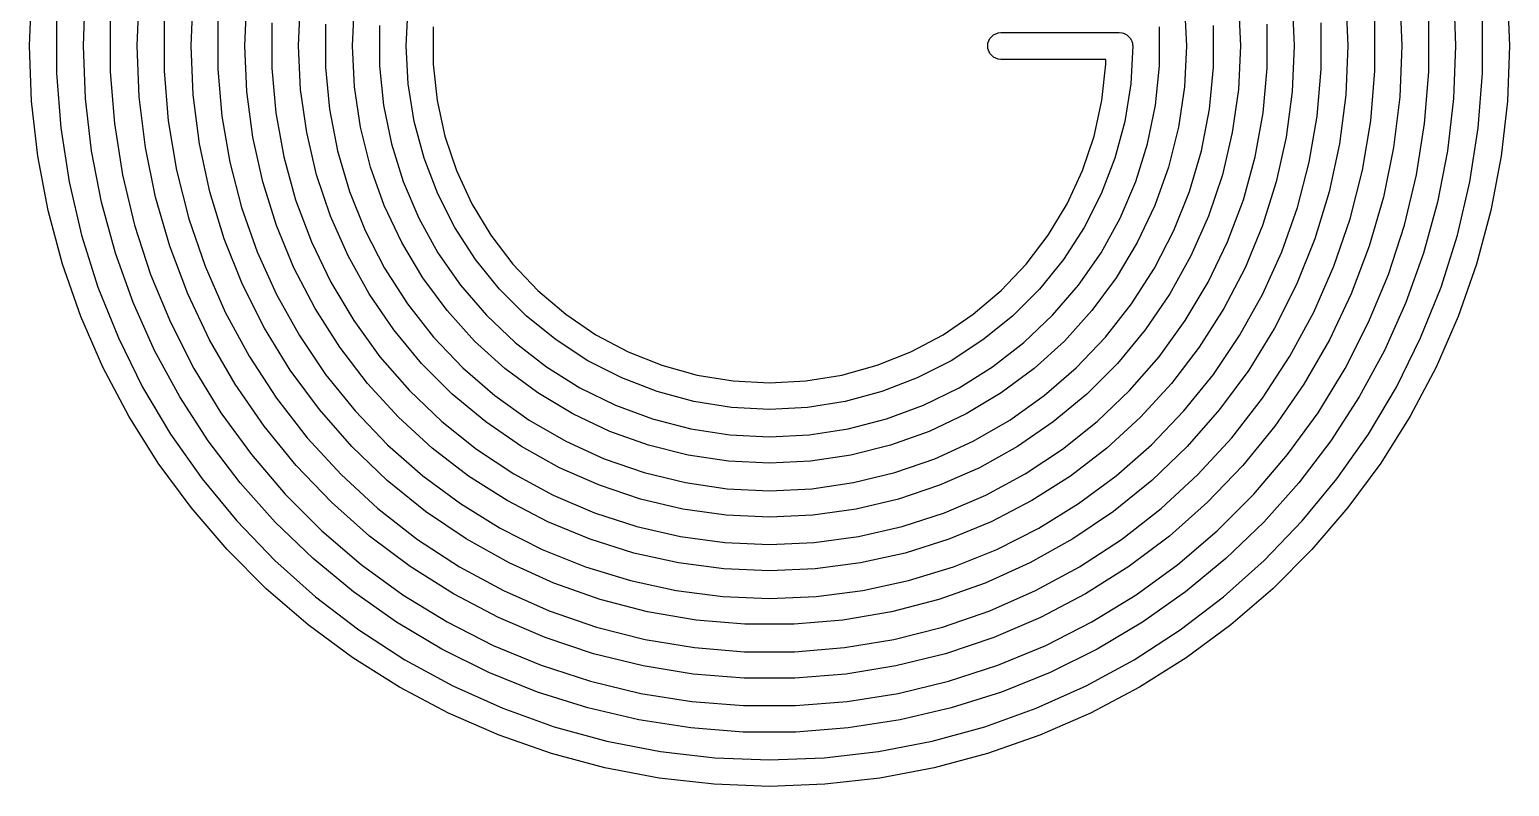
# Model space of a CAD drawing. Extents: x 25 to 275, y -107 to -24.
# Drawn here: x 208.12 to 221.88, y -41.88 to -34.85 of the extents above; entities that cross this region are included whole.
import ezdxf

# ---------------------------------------------------------------- set-up
doc = ezdxf.new("R2010")
doc.units = 0
doc.layers.add('BLACK', color=7, linetype='CONTINUOUS')

msp = doc.modelspace()

# ---------------------------------------------------------------- linework, layer by layer
at = {"layer": 'BLACK', "linetype": 'CONTINUOUS'}
for p, q in [((208.125, -35), (208.144007, -34.479908)), ((208.625, -35), (208.644439, -34.492861)), ((221.855561, -34.492861), (221.875, -35)), ((209.125, -35), (209.143881, -34.519438)), ((209.625, -35), (209.644212, -34.535491)), ((210.125, -35), (210.143463, -34.56537)), ((210.625, -35), (210.643619, -34.585418)), ((211.125, -35), (211.143678, -34.607894)), ((211.625, -35), (211.643599, -34.633265)), ((218.856401, -34.633265), (218.875, -35)), ((219.356322, -34.607894), (219.375, -35)), ((219.856381, -34.585418), (219.875, -35)), ((220.356537, -34.56537), (220.375, -35)), ((220.855788, -34.535491), (220.875, -35)), ((221.356119, -34.519438), (221.375, -35)), ((208.375, -34.742756), (208.375, -35)), ((208.875, -34.755641), (208.875, -35)), ((209.375, -34.763246), (209.375, -35)), ((209.875, -34.771673), (209.875, -35)), ((210.375, -34.787153), (210.375, -35)), ((220.125, -35), (220.125, -34.787153)), ((220.625, -35), (220.625, -34.771673)), ((221.125, -35), (221.125, -34.763246)), ((221.625, -35), (221.625, -34.755641)), ((210.875, -34.797732), (210.875, -35)), ((211.375, -34.809633), (211.375, -35)), ((211.875, -34.823124), (211.875, -35)), ((217.046066, -34.930554), (217.080554, -34.896066)), ((217.080554, -34.896066), (217.125614, -34.877402)), ((217.125614, -34.877402), (217.15, -34.875)), ((217.15, -34.875), (218.25, -34.875)), ((218.25, -34.875), (218.274386, -34.877402)), ((218.274386, -34.877402), (218.276153, -34.878134)), ((218.276153, -34.878134), (218.277815, -34.878134)), ((218.277815, -34.878134), (218.288031, -34.883054)), ((218.288031, -34.883054), (218.319446, -34.896066)), ((218.319446, -34.896066), (218.323528, -34.900148)), ((218.323528, -34.900148), (218.327936, -34.902271)), ((218.327936, -34.902271), (218.336933, -34.913553)), ((218.336933, -34.913553), (218.353934, -34.930554)), ((218.625, -35), (218.625, -34.823124)), ((219.125, -35), (219.125, -34.809633)), ((219.625, -35), (219.625, -34.797732)), ((208.144224, -35.513769), (208.125, -35)), ((208.375, -35), (208.375, -35.253942)), ((208.643706, -35.488001), (208.625, -35)), ((208.875, -35), (208.875, -35.240652)), ((209.144051, -35.472741), (209.125, -35)), ((209.375, -35), (209.375, -35.232652)), ((209.644363, -35.455832), (209.625, -35)), ((209.875, -35), (209.875, -35.217707)), ((210.143551, -35.424884), (210.125, -35)), ((210.375, -35), (210.375, -35.207709)), ((210.643663, -35.403674), (210.625, -35)), ((210.875, -35), (210.875, -35.196498)), ((211.143659, -35.379816), (211.125, -35)), ((211.375, -35), (211.375, -35.183839)), ((211.643489, -35.352784), (211.625, -35)), ((211.875, -35), (211.875, -35.169433)), ((217.027402, -34.975614), (217.046066, -34.930554)), ((217.027402, -35.024386), (217.027402, -34.975614)), ((217.046066, -35.069446), (217.027402, -35.024386)), ((218.353934, -34.930554), (218.357655, -34.939538)), ((218.375, -35), (218.356511, -35.352784)), ((218.357655, -34.939538), (218.362621, -34.945765)), ((218.362621, -34.945765), (218.36555, -34.958598)), ((218.36555, -34.958598), (218.372598, -34.975614)), ((218.372598, -34.975614), (218.372598, -34.989476)), ((218.372598, -34.989476), (218.375, -35)), ((218.625, -35.183839), (218.625, -35)), ((218.875, -35), (218.856341, -35.379816)), ((219.125, -35.196498), (219.125, -35)), ((219.375, -35), (219.356337, -35.403674)), ((219.625, -35.207709), (219.625, -35)), ((219.875, -35), (219.856449, -35.424884)), ((220.125, -35.217707), (220.125, -35)), ((220.375, -35), (220.355637, -35.455832)), ((220.625, -35.232652), (220.625, -35)), ((220.875, -35), (220.855949, -35.472741)), ((221.125, -35.240652), (221.125, -35)), ((221.375, -35), (221.356294, -35.488001)), ((221.625, -35.253942), (221.625, -35)), ((221.875, -35), (221.855776, -35.513769)), ((210.875, -35.196498), (210.912356, -35.587714)), ((211.375, -35.183839), (211.412197, -35.549631)), ((211.875, -35.169433), (211.911638, -35.506311)), ((217.080554, -35.103934), (217.046066, -35.069446)), ((217.125614, -35.122598), (217.080554, -35.103934)), ((217.15, -35.125), (217.125614, -35.122598)), ((218.125, -35.125), (217.15, -35.125)), ((218.088362, -35.506311), (218.125, -35.169433)), ((218.125, -35.169433), (218.125, -35.125)), ((218.587803, -35.549631), (218.625, -35.183839)), ((219.087644, -35.587714), (219.125, -35.196498)), ((208.375, -35.253942), (208.413878, -35.760336)), ((208.875, -35.240652), (208.912762, -35.720472)), ((209.375, -35.232652), (209.413425, -35.696366)), ((209.875, -35.217707), (209.911926, -35.651553)), ((210.375, -35.207709), (210.412238, -35.621455)), ((219.587762, -35.621455), (219.625, -35.207709)), ((220.088074, -35.651553), (220.125, -35.217707)), ((220.586575, -35.696366), (220.625, -35.232652)), ((221.087238, -35.720472), (221.125, -35.240652)), ((221.586122, -35.760336), (221.625, -35.253942)), ((209.20108, -35.942416), (209.144051, -35.472741)), ((209.702314, -35.908379), (209.644363, -35.455832)), ((210.199062, -35.846535), (210.143551, -35.424884)), ((210.699493, -35.803904), (210.643663, -35.403674)), ((211.199457, -35.755975), (211.143659, -35.379816)), ((211.698752, -35.701702), (211.643489, -35.352784)), ((218.356511, -35.352784), (218.301248, -35.701702)), ((218.856341, -35.379816), (218.800543, -35.755975)), ((219.356337, -35.403674), (219.300507, -35.803904)), ((219.856449, -35.424884), (219.800938, -35.846535)), ((220.355637, -35.455832), (220.297686, -35.908379)), ((220.855949, -35.472741), (220.79892, -35.942416)), ((208.201788, -36.024666), (208.144224, -35.513769)), ((208.699712, -35.973139), (208.643706, -35.488001)), ((210.912356, -35.587714), (210.986731, -35.973608)), ((211.412197, -35.549631), (211.48621, -35.909783)), ((211.911638, -35.506311), (211.984484, -35.837254)), ((218.015516, -35.837254), (218.088362, -35.506311)), ((218.51379, -35.909783), (218.587803, -35.549631)), ((219.013269, -35.973608), (219.087644, -35.587714)), ((221.356294, -35.488001), (221.300288, -35.973139)), ((221.855776, -35.513769), (221.798212, -36.024666)), ((208.912762, -35.720472), (208.988055, -36.19585)), ((209.413425, -35.696366), (209.490011, -36.155323)), ((209.911926, -35.651553), (209.985511, -36.080705)), ((210.412238, -35.621455), (210.486413, -36.030197)), ((211.790184, -36.042932), (211.698752, -35.701702)), ((218.301248, -35.701702), (218.209816, -36.042932)), ((219.513587, -36.030197), (219.587762, -35.621455)), ((220.014489, -36.080705), (220.088074, -35.651553)), ((220.509989, -36.155323), (220.586575, -35.696366)), ((221.011945, -36.19585), (221.087238, -35.720472)), ((208.413878, -35.760336), (208.491406, -36.262267)), ((210.291112, -36.261743), (210.199062, -35.846535)), ((210.792013, -36.197276), (210.699493, -35.803904)), ((211.291856, -36.124853), (211.199457, -35.755975)), ((211.984484, -35.837254), (212.092684, -36.158381)), ((217.907316, -36.158381), (218.015516, -35.837254)), ((218.800543, -35.755975), (218.708144, -36.124853)), ((219.300507, -35.803904), (219.207987, -36.197276)), ((219.800938, -35.846535), (219.708888, -36.261743)), ((221.508594, -36.262267), (221.586122, -35.760336)), ((208.297371, -36.529831), (208.201788, -36.024666)), ((208.792692, -36.452566), (208.699712, -35.973139)), ((209.295717, -36.40598), (209.20108, -35.942416)), ((209.798435, -36.354382), (209.702314, -35.908379)), ((210.986731, -35.973608), (211.097451, -36.350685)), ((211.48621, -35.909783), (211.59628, -36.2606)), ((218.40372, -36.2606), (218.51379, -35.909783)), ((218.902549, -36.350685), (219.013269, -35.973608)), ((220.297686, -35.908379), (220.201565, -36.354382)), ((220.79892, -35.942416), (220.704283, -36.40598)), ((221.300288, -35.973139), (221.207308, -36.452566)), ((221.798212, -36.024666), (221.702629, -36.529831)), ((209.490011, -36.155323), (209.604236, -36.606388)), ((209.985511, -36.080705), (210.095226, -36.50207)), ((210.486413, -36.030197), (210.59693, -36.430644)), ((211.419967, -36.482898), (211.291856, -36.124853)), ((211.916784, -36.372736), (211.790184, -36.042932)), ((212.092684, -36.158381), (212.23497, -36.465926)), ((217.76503, -36.465926), (217.907316, -36.158381)), ((218.209816, -36.042932), (218.083216, -36.372736)), ((218.708144, -36.124853), (218.580033, -36.482898)), ((219.40307, -36.430644), (219.513587, -36.030197)), ((219.904774, -36.50207), (220.014489, -36.080705)), ((220.395764, -36.606388), (220.509989, -36.155323)), ((208.491406, -36.262267), (208.607129, -36.756792)), ((208.988055, -36.19585), (209.100413, -36.663856)), ((210.418998, -36.667348), (210.291112, -36.261743)), ((210.920434, -36.580432), (210.792013, -36.197276)), ((211.59628, -36.2606), (211.741276, -36.598481)), ((218.258724, -36.598481), (218.40372, -36.2606)), ((219.207987, -36.197276), (219.079566, -36.580432)), ((219.708888, -36.261743), (219.581002, -36.667348)), ((220.899587, -36.663856), (221.011945, -36.19585)), ((221.392871, -36.756792), (221.508594, -36.262267)), ((209.427348, -36.860424), (209.295717, -36.40598)), ((209.932034, -36.790626), (209.798435, -36.354382)), ((210.59693, -36.430644), (210.742897, -36.819573)), ((211.097451, -36.350685), (211.243513, -36.71553)), ((212.077164, -36.6875), (211.916784, -36.372736)), ((218.083216, -36.372736), (217.922836, -36.6875)), ((218.756487, -36.71553), (218.902549, -36.350685)), ((219.257103, -36.819573), (219.40307, -36.430644)), ((220.201565, -36.354382), (220.067966, -36.790626)), ((220.704283, -36.40598), (220.572652, -36.860424)), ((208.430437, -37.026442), (208.297371, -36.529831)), ((208.922098, -36.923469), (208.792692, -36.452566)), ((210.095226, -36.50207), (210.24028, -36.912613)), ((211.582555, -36.826662), (211.419967, -36.482898)), ((212.23497, -36.465926), (212.409673, -36.756285)), ((217.590327, -36.756285), (217.76503, -36.465926)), ((218.580033, -36.482898), (218.417445, -36.826662)), ((219.75972, -36.912613), (219.904774, -36.50207)), ((221.207308, -36.452566), (221.077902, -36.923469)), ((221.702629, -36.529831), (221.569563, -37.026442)), ((209.100413, -36.663856), (209.249144, -37.121603)), ((209.604236, -36.606388), (209.75532, -37.04648)), ((210.58175, -37.060264), (210.418998, -36.667348)), ((211.083661, -36.950105), (210.920434, -36.580432)), ((211.741276, -36.598481), (211.919711, -36.919959)), ((212.269568, -36.983775), (212.077164, -36.6875)), ((217.922836, -36.6875), (217.730432, -36.983775)), ((218.080289, -36.919959), (218.258724, -36.598481)), ((219.079566, -36.580432), (218.916339, -36.950105)), ((219.581002, -36.667348), (219.41825, -37.060264)), ((220.24468, -37.04648), (220.395764, -36.606388)), ((220.750856, -37.121603), (220.899587, -36.663856)), ((208.607129, -36.756792), (208.760369, -37.241006)), ((210.102147, -37.213969), (209.932034, -36.790626)), ((210.742897, -36.819573), (210.92314, -37.193852)), ((211.243513, -36.71553), (211.423594, -37.064839)), ((211.778055, -37.152835), (211.582555, -36.826662)), ((212.409673, -36.756285), (212.614745, -37.026054)), ((217.385255, -37.026054), (217.590327, -36.756285)), ((218.417445, -36.826662), (218.221945, -37.152835)), ((218.576406, -37.064839), (218.756487, -36.71553)), ((219.07686, -37.193852), (219.257103, -36.819573)), ((220.067966, -36.790626), (219.897853, -37.213969)), ((221.239631, -37.241006), (221.392871, -36.756792)), ((209.087172, -37.383084), (208.922098, -36.923469)), ((209.595121, -37.302804), (209.427348, -36.860424)), ((210.24028, -36.912613), (210.419628, -37.309375)), ((211.2803, -37.303141), (211.083661, -36.950105)), ((211.919711, -36.919959), (212.129754, -37.221736)), ((212.491886, -37.258316), (212.269568, -36.983775)), ((217.730432, -36.983775), (217.508114, -37.258316)), ((217.870246, -37.221736), (218.080289, -36.919959)), ((218.916339, -36.950105), (218.7197, -37.303141)), ((219.580372, -37.309375), (219.75972, -36.912613)), ((220.572652, -36.860424), (220.404879, -37.302804)), ((221.077902, -36.923469), (220.912828, -37.383084)), ((208.600243, -37.51172), (208.430437, -37.026442)), ((209.249144, -37.121603), (209.433331, -37.566269)), ((209.75532, -37.04648), (209.94223, -37.472593)), ((210.778126, -37.4375), (210.58175, -37.060264)), ((211.423594, -37.064839), (211.636064, -37.395448)), ((212.614745, -37.026054), (212.847783, -37.272068)), ((217.152217, -37.272068), (217.385255, -37.026054)), ((218.363936, -37.395448), (218.576406, -37.064839)), ((219.41825, -37.060264), (219.221874, -37.4375)), ((220.05777, -37.472593), (220.24468, -37.04648)), ((220.566669, -37.566269), (220.750856, -37.121603)), ((221.569563, -37.026442), (221.399757, -37.51172)), ((208.760369, -37.241006), (208.950224, -37.71207)), ((210.307549, -37.62136), (210.102147, -37.213969)), ((210.92314, -37.193852), (211.136208, -37.550467)), ((212.004584, -37.458274), (211.778055, -37.152835)), ((212.129754, -37.221736), (212.369249, -37.500715)), ((212.741684, -37.508114), (212.491886, -37.258316)), ((217.508114, -37.258316), (217.258316, -37.508114)), ((217.630751, -37.500715), (217.870246, -37.221736)), ((218.221945, -37.152835), (217.995416, -37.458274)), ((218.863792, -37.550467), (219.07686, -37.193852)), ((219.897853, -37.213969), (219.692451, -37.62136)), ((221.049776, -37.71207), (221.239631, -37.241006)), ((209.286945, -37.828714), (209.087172, -37.383084)), ((209.797946, -37.730249), (209.595121, -37.302804)), ((210.419628, -37.309375), (210.631977, -37.689498)), ((211.508675, -37.636527), (211.2803, -37.303141)), ((211.636064, -37.395448), (211.878998, -37.704364)), ((212.847783, -37.272068), (213.106053, -37.491445)), ((216.893947, -37.491445), (217.152217, -37.272068)), ((218.121002, -37.704364), (218.363936, -37.395448)), ((218.7197, -37.303141), (218.491325, -37.636527)), ((219.368023, -37.689498), (219.580372, -37.309375)), ((220.404879, -37.302804), (220.202054, -37.730249)), ((220.912828, -37.383084), (220.713055, -37.828714)), ((208.805839, -37.982951), (208.600243, -37.51172)), ((209.94223, -37.472593), (210.16369, -37.881815)), ((211.006634, -37.796185), (210.778126, -37.4375)), ((212.259961, -37.740039), (212.004584, -37.458274)), ((212.369249, -37.500715), (212.63574, -37.754033)), ((213.016225, -37.730432), (212.741684, -37.508114)), ((213.106053, -37.491445), (213.386528, -37.681612)), ((216.613472, -37.681612), (216.893947, -37.491445)), ((217.258316, -37.508114), (216.983775, -37.730432)), ((217.36426, -37.754033), (217.630751, -37.500715)), ((217.995416, -37.458274), (217.740039, -37.740039)), ((219.221874, -37.4375), (218.993366, -37.796185)), ((219.83631, -37.881815), (220.05777, -37.472593)), ((221.399757, -37.51172), (221.194161, -37.982951)), ((209.433331, -37.566269), (209.651839, -37.995114)), ((210.546761, -38.009864), (210.307549, -37.62136)), ((211.136208, -37.550467), (211.380384, -37.886547)), ((211.766836, -37.947418), (211.508675, -37.636527)), ((218.491325, -37.636527), (218.233164, -37.947418)), ((218.619616, -37.886547), (218.863792, -37.550467)), ((219.692451, -37.62136), (219.453239, -38.009864)), ((220.348161, -37.995114), (220.566669, -37.566269)), ((208.950224, -37.71207), (209.175582, -38.167218)), ((210.034508, -38.139987), (209.797946, -37.730249)), ((210.631977, -37.689498), (210.875799, -38.050243)), ((211.265533, -38.13359), (211.006634, -37.796185)), ((211.878998, -37.704364), (212.150196, -37.988789)), ((212.541726, -37.995416), (212.259961, -37.740039)), ((212.63574, -37.754033), (212.926491, -37.979091)), ((213.3125, -37.922836), (213.016225, -37.730432)), ((213.386528, -37.681612), (213.685919, -37.840339)), ((216.314081, -37.840339), (216.613472, -37.681612)), ((216.983775, -37.730432), (216.6875, -37.922836)), ((217.073509, -37.979091), (217.36426, -37.754033)), ((217.740039, -37.740039), (217.458274, -37.995416)), ((217.849804, -37.988789), (218.121002, -37.704364)), ((218.993366, -37.796185), (218.734467, -38.13359)), ((219.124201, -38.050243), (219.368023, -37.689498)), ((220.202054, -37.730249), (219.965492, -38.139987)), ((220.824418, -38.167218), (221.049776, -37.71207)), ((209.520244, -38.257744), (209.286945, -37.828714)), ((210.16369, -37.881815), (210.418187, -38.271351)), ((211.380384, -37.886547), (211.653704, -38.199386)), ((212.052582, -38.233164), (211.766836, -37.947418)), ((213.627264, -38.083216), (213.3125, -37.922836)), ((213.685919, -37.840339), (214.000717, -37.965766)), ((215.999283, -37.965766), (216.314081, -37.840339)), ((216.6875, -37.922836), (216.372736, -38.083216)), ((218.233164, -37.947418), (217.947418, -38.233164)), ((218.346296, -38.199386), (218.619616, -37.886547)), ((219.581813, -38.271351), (219.83631, -37.881815)), ((220.713055, -37.828714), (220.479756, -38.257744)), ((209.046075, -38.4375), (208.805839, -37.982951)), ((209.651839, -37.995114), (209.903319, -38.405493)), ((210.818058, -38.376682), (210.546761, -38.009864)), ((210.875799, -38.050243), (211.149335, -38.389012)), ((212.150196, -37.988789), (212.447202, -38.246146)), ((212.847165, -38.221945), (212.541726, -37.995416)), ((212.926491, -37.979091), (213.238519, -38.17358)), ((213.957068, -38.209816), (213.627264, -38.083216)), ((214.000717, -37.965766), (214.327231, -38.056422)), ((214.327231, -38.056422), (214.661632, -38.111244)), ((215.338368, -38.111244), (215.672769, -38.056422)), ((215.672769, -38.056422), (215.999283, -37.965766)), ((216.372736, -38.083216), (216.042932, -38.209816)), ((216.761481, -38.17358), (217.073509, -37.979091)), ((217.458274, -37.995416), (217.152835, -38.221945)), ((217.552798, -38.246146), (217.849804, -37.988789)), ((218.850665, -38.389012), (219.124201, -38.050243)), ((219.453239, -38.009864), (219.181942, -38.376682)), ((220.096681, -38.405493), (220.348161, -37.995114)), ((221.194161, -37.982951), (220.953925, -38.4375)), ((209.175582, -38.167218), (209.435121, -38.603779)), ((210.303274, -38.529361), (210.034508, -38.139987)), ((211.552854, -38.447146), (211.265533, -38.13359)), ((211.653704, -38.199386), (211.953966, -38.486466)), ((213.173338, -38.417445), (212.847165, -38.221945)), ((213.238519, -38.17358), (213.568623, -38.335503)), ((214.298298, -38.301248), (213.957068, -38.209816)), ((214.661632, -38.111244), (215, -38.12959)), ((215, -38.12959), (215.338368, -38.111244)), ((216.042932, -38.209816), (215.701702, -38.301248)), ((216.431377, -38.335503), (216.761481, -38.17358)), ((217.152835, -38.221945), (216.826662, -38.417445)), ((218.046034, -38.486466), (218.346296, -38.199386)), ((218.734467, -38.13359), (218.447146, -38.447146)), ((219.965492, -38.139987), (219.696726, -38.529361)), ((220.564879, -38.603779), (220.824418, -38.167218)), ((209.7857, -38.667656), (209.520244, -38.257744)), ((210.418187, -38.271351), (210.703982, -38.638541)), ((212.363473, -38.491325), (212.052582, -38.233164)), ((212.447202, -38.246146), (212.767328, -38.474106)), ((213.568623, -38.335503), (213.913414, -38.4632)), ((214.647216, -38.356511), (214.298298, -38.301248)), ((215, -38.375), (214.647216, -38.356511)), ((215.352784, -38.356511), (215, -38.375)), ((215.701702, -38.301248), (215.352784, -38.356511)), ((216.086586, -38.4632), (216.431377, -38.335503)), ((217.232672, -38.474106), (217.552798, -38.246146)), ((217.947418, -38.233164), (217.636527, -38.491325)), ((219.296018, -38.638541), (219.581813, -38.271351)), ((220.479756, -38.257744), (220.2143, -38.667656)), ((209.319608, -38.872825), (209.046075, -38.4375)), ((209.903319, -38.405493), (210.186222, -38.794876)), ((211.119486, -38.719171), (210.818058, -38.376682)), ((211.149335, -38.389012), (211.450615, -38.703362)), ((211.86641, -38.734467), (211.552854, -38.447146)), ((211.953966, -38.486466), (212.278753, -38.745475)), ((212.696859, -38.7197), (212.363473, -38.491325)), ((212.767328, -38.474106), (213.107672, -38.670604)), ((213.517102, -38.580033), (213.173338, -38.417445)), ((213.913414, -38.4632), (214.269355, -38.55536)), ((215.730645, -38.55536), (216.086586, -38.4632)), ((216.826662, -38.417445), (216.482898, -38.580033)), ((216.892328, -38.670604), (217.232672, -38.474106)), ((217.636527, -38.491325), (217.303141, -38.7197)), ((217.721247, -38.745475), (218.046034, -38.486466)), ((218.447146, -38.447146), (218.13359, -38.734467)), ((218.549385, -38.703362), (218.850665, -38.389012)), ((219.181942, -38.376682), (218.880514, -38.719171)), ((219.813778, -38.794876), (220.096681, -38.405493)), ((220.953925, -38.4375), (220.680392, -38.872825)), ((209.435121, -38.603779), (209.727316, -39.019193)), ((210.602499, -38.895846), (210.303274, -38.529361)), ((213.875147, -38.708144), (213.517102, -38.580033)), ((214.269355, -38.55536), (214.632793, -38.611036)), ((214.632793, -38.611036), (215, -38.629659)), ((215, -38.629659), (215.367207, -38.611036)), ((215.367207, -38.611036), (215.730645, -38.55536)), ((216.482898, -38.580033), (216.124853, -38.708144)), ((219.696726, -38.529361), (219.397501, -38.895846)), ((220.272684, -39.019193), (220.564879, -38.603779)), ((210.081756, -39.056046), (209.7857, -38.667656)), ((210.703982, -38.638541), (211.019124, -38.980876)), ((211.448873, -39.034864), (211.119486, -38.719171)), ((211.450615, -38.703362), (211.777469, -38.991029)), ((212.203815, -38.993366), (211.86641, -38.734467)), ((212.278753, -38.745475), (212.62545, -38.974328)), ((213.049895, -38.916339), (212.696859, -38.7197)), ((213.107672, -38.670604), (213.465154, -38.833861)), ((214.244025, -38.800543), (213.875147, -38.708144)), ((216.124853, -38.708144), (215.755975, -38.800543)), ((216.534846, -38.833861), (216.892328, -38.670604)), ((217.303141, -38.7197), (216.950105, -38.916339)), ((217.37455, -38.974328), (217.721247, -38.745475)), ((218.13359, -38.734467), (217.796185, -38.993366)), ((218.222531, -38.991029), (218.549385, -38.703362)), ((218.880514, -38.719171), (218.551127, -39.034864)), ((218.980876, -38.980876), (219.296018, -38.638541)), ((220.2143, -38.667656), (219.918244, -39.056046)), ((209.624909, -39.286492), (209.319608, -38.872825)), ((210.186222, -38.794876), (210.498804, -39.160863)), ((210.930244, -39.237064), (210.602499, -38.895846)), ((213.465154, -38.833861), (213.836535, -38.962397)), ((214.620184, -38.856341), (214.244025, -38.800543)), ((215, -38.875), (214.620184, -38.856341)), ((215.379816, -38.856341), (215, -38.875)), ((215.755975, -38.800543), (215.379816, -38.856341)), ((216.163465, -38.962397), (216.534846, -38.833861)), ((219.397501, -38.895846), (219.069756, -39.237064)), ((219.501196, -39.160863), (219.813778, -38.794876)), ((220.680392, -38.872825), (220.375091, -39.286492)), ((209.727316, -39.019193), (210.050453, -39.41102)), ((211.019124, -38.980876), (211.361459, -39.296018)), ((211.803847, -39.321485), (211.448873, -39.034864)), ((211.777469, -38.991029), (212.127541, -39.249941)), ((212.5625, -39.221874), (212.203815, -38.993366)), ((212.62545, -38.974328), (212.991265, -39.171181)), ((213.419568, -39.079566), (213.049895, -38.916339)), ((213.836535, -38.962397), (214.218453, -39.055049)), ((215.781547, -39.055049), (216.163465, -38.962397)), ((216.950105, -38.916339), (216.580432, -39.079566)), ((217.008735, -39.171181), (217.37455, -38.974328)), ((217.796185, -38.993366), (217.4375, -39.221874)), ((217.872459, -39.249941), (218.222531, -38.991029)), ((218.551127, -39.034864), (218.196153, -39.321485)), ((218.638541, -39.296018), (218.980876, -38.980876)), ((219.949547, -39.41102), (220.272684, -39.019193)), ((210.406675, -39.420632), (210.081756, -39.056046)), ((210.498804, -39.160863), (210.839137, -39.501196)), ((212.991265, -39.171181), (213.373253, -39.334451)), ((213.802724, -39.207987), (213.419568, -39.079566)), ((214.218453, -39.055049), (214.607449, -39.110978)), ((214.607449, -39.110978), (215, -39.129678)), ((215, -39.129678), (215.392551, -39.110978)), ((215.392551, -39.110978), (215.781547, -39.055049)), ((216.580432, -39.079566), (216.197276, -39.207987)), ((216.626747, -39.334451), (217.008735, -39.171181)), ((219.160863, -39.501196), (219.501196, -39.160863)), ((219.918244, -39.056046), (219.593325, -39.420632)), ((209.960268, -39.676188), (209.624909, -39.286492)), ((211.284383, -39.550804), (210.930244, -39.237064)), ((211.361459, -39.296018), (211.728649, -39.581813)), ((212.181848, -39.576969), (211.803847, -39.321485)), ((212.127541, -39.249941), (212.498309, -39.478232)), ((212.939736, -39.41825), (212.5625, -39.221874)), ((214.196096, -39.300507), (213.802724, -39.207987)), ((214.596326, -39.356337), (214.196096, -39.300507)), ((215.803904, -39.300507), (215.403674, -39.356337)), ((216.197276, -39.207987), (215.803904, -39.300507)), ((217.4375, -39.221874), (217.060264, -39.41825)), ((217.501691, -39.478232), (217.872459, -39.249941)), ((218.196153, -39.321485), (217.818152, -39.576969)), ((218.271351, -39.581813), (218.638541, -39.296018)), ((219.069756, -39.237064), (218.715617, -39.550804)), ((220.375091, -39.286492), (220.039732, -39.676188)), ((210.050453, -39.41102), (210.402636, -39.776961)), ((210.758549, -39.759277), (210.406675, -39.420632)), ((213.332652, -39.581002), (212.939736, -39.41825)), ((213.373253, -39.334451), (213.768339, -39.462822)), ((215, -39.375), (214.596326, -39.356337)), ((215.403674, -39.356337), (215, -39.375)), ((216.231661, -39.462822), (216.626747, -39.334451)), ((217.060264, -39.41825), (216.667348, -39.581002)), ((219.593325, -39.420632), (219.241451, -39.759277)), ((219.597364, -39.776961), (219.949547, -39.41102)), ((210.839137, -39.501196), (211.205124, -39.813778)), ((211.66262, -39.83503), (211.284383, -39.550804)), ((211.728649, -39.581813), (212.118185, -39.83631)), ((212.580155, -39.799476), (212.181848, -39.576969)), ((212.498309, -39.478232), (212.887102, -39.674258)), ((213.738257, -39.708888), (213.332652, -39.581002)), ((213.768339, -39.462822), (214.173342, -39.555261)), ((214.173342, -39.555261), (214.585, -39.611024)), ((215.415, -39.611024), (215.826658, -39.555261)), ((215.826658, -39.555261), (216.231661, -39.462822)), ((216.667348, -39.581002), (216.261743, -39.708888)), ((217.112898, -39.674258), (217.501691, -39.478232)), ((217.818152, -39.576969), (217.419845, -39.799476)), ((217.881815, -39.83631), (218.271351, -39.581813)), ((218.715617, -39.550804), (218.33738, -39.83503)), ((218.794876, -39.813778), (219.160863, -39.501196)), ((210.323812, -40.039732), (209.960268, -39.676188)), ((212.887102, -39.674258), (213.291119, -39.836605)), ((214.153465, -39.800938), (213.738257, -39.708888)), ((214.585, -39.611024), (215, -39.629662)), ((215, -39.629662), (215.415, -39.611024)), ((216.261743, -39.708888), (215.846535, -39.800938)), ((216.708881, -39.836605), (217.112898, -39.674258)), ((220.039732, -39.676188), (219.676188, -40.039732)), ((210.402636, -39.776961), (210.781799, -40.114869)), ((211.135313, -40.069992), (210.758549, -39.759277)), ((211.205124, -39.813778), (211.594507, -40.096681)), ((212.0625, -40.087899), (211.66262, -39.83503)), ((212.118185, -39.83631), (212.527407, -40.05777)), ((212.995896, -39.987404), (212.580155, -39.799476)), ((213.291119, -39.836605), (213.707448, -39.964104)), ((214.575116, -39.856449), (214.153465, -39.800938)), ((215, -39.875), (214.575116, -39.856449)), ((215.424884, -39.856449), (215, -39.875)), ((215.846535, -39.800938), (215.424884, -39.856449)), ((216.292552, -39.964104), (216.708881, -39.836605)), ((217.419845, -39.799476), (217.004104, -39.987404)), ((217.472593, -40.05777), (217.881815, -39.83631)), ((218.33738, -39.83503), (217.9375, -40.087899)), ((218.405493, -40.096681), (218.794876, -39.813778)), ((219.241451, -39.759277), (218.864687, -40.069992)), ((219.218201, -40.114869), (219.597364, -39.776961)), ((213.426078, -40.139396), (212.995896, -39.987404)), ((213.707448, -39.964104), (214.13309, -40.055837)), ((215.86691, -40.055837), (216.292552, -39.964104)), ((217.004104, -39.987404), (216.573922, -40.139396)), ((210.713508, -40.375091), (210.323812, -40.039732)), ((210.781799, -40.114869), (211.185715, -40.422761)), ((211.534757, -40.350955), (211.135313, -40.069992)), ((211.594507, -40.096681), (212.004886, -40.348161)), ((212.481431, -40.307771), (212.0625, -40.087899)), ((212.527407, -40.05777), (212.95352, -40.24468)), ((213.867599, -40.254359), (213.426078, -40.139396)), ((214.13309, -40.055837), (214.564978, -40.111142)), ((214.564978, -40.111142), (215, -40.129622)), ((215, -40.129622), (215.435022, -40.111142)), ((215.435022, -40.111142), (215.86691, -40.055837)), ((216.573922, -40.139396), (216.132401, -40.254359)), ((217.04648, -40.24468), (217.472593, -40.05777)), ((217.9375, -40.087899), (217.518569, -40.307771)), ((217.995114, -40.348161), (218.405493, -40.096681)), ((218.864687, -40.069992), (218.465243, -40.350955)), ((218.814285, -40.422761), (219.218201, -40.114869)), ((219.676188, -40.039732), (219.286492, -40.375091)), ((212.95352, -40.24468), (213.393612, -40.395764)), ((214.317279, -40.331465), (213.867599, -40.254359)), ((216.132401, -40.254359), (215.682721, -40.331465)), ((216.606388, -40.395764), (217.04648, -40.24468)), ((211.127175, -40.680392), (210.713508, -40.375091)), ((211.185715, -40.422761), (211.612015, -40.69883)), ((211.954536, -40.600516), (211.534757, -40.350955)), ((212.004886, -40.348161), (212.433731, -40.566669)), ((212.916696, -40.49322), (212.481431, -40.307771)), ((213.393612, -40.395764), (213.844677, -40.509989)), ((214.771879, -40.370157), (214.317279, -40.331465)), ((215.228121, -40.370157), (214.771879, -40.370157)), ((215.682721, -40.331465), (215.228121, -40.370157)), ((216.155323, -40.509989), (216.606388, -40.395764)), ((217.518569, -40.307771), (217.083304, -40.49322)), ((217.566269, -40.566669), (217.995114, -40.348161)), ((218.465243, -40.350955), (218.045464, -40.600516)), ((218.387985, -40.69883), (218.814285, -40.422761)), ((219.286492, -40.375091), (218.872825, -40.680392)), ((213.365472, -40.643044), (212.916696, -40.49322)), ((213.844677, -40.509989), (214.303634, -40.586575)), ((215.696366, -40.586575), (216.155323, -40.509989)), ((217.083304, -40.49322), (216.634528, -40.643044)), ((211.5625, -40.953925), (211.127175, -40.680392)), ((211.612015, -40.69883), (212.058197, -40.941457)), ((212.392187, -40.817211), (211.954536, -40.600516)), ((212.433731, -40.566669), (212.878397, -40.750856)), ((213.824849, -40.75627), (213.365472, -40.643044)), ((214.303634, -40.586575), (214.767348, -40.625)), ((214.767348, -40.625), (215.232652, -40.625)), ((215.232652, -40.625), (215.696366, -40.586575)), ((216.634528, -40.643044), (216.175151, -40.75627)), ((217.121603, -40.750856), (217.566269, -40.566669)), ((218.045464, -40.600516), (217.607813, -40.817211)), ((217.941803, -40.941457), (218.387985, -40.69883)), ((218.872825, -40.680392), (218.4375, -40.953925)), ((212.845142, -40.999768), (212.392187, -40.817211)), ((212.878397, -40.750856), (213.336144, -40.899587)), ((214.291847, -40.832165), (213.824849, -40.75627)), ((214.763438, -40.870235), (214.291847, -40.832165)), ((215.708153, -40.832165), (215.236562, -40.870235)), ((216.175151, -40.75627), (215.708153, -40.832165)), ((216.663856, -40.899587), (217.121603, -40.750856)), ((217.607813, -40.817211), (217.154858, -40.999768)), ((212.017049, -41.194161), (211.5625, -40.953925)), ((212.058197, -40.941457), (212.521643, -41.149216)), ((213.336144, -40.899587), (213.80415, -41.011945)), ((215.236562, -40.870235), (214.763438, -40.870235)), ((216.19585, -41.011945), (216.663856, -40.899587)), ((217.478357, -41.149216), (217.941803, -40.941457)), ((218.4375, -40.953925), (217.982951, -41.194161)), ((213.310743, -41.147116), (212.845142, -40.999768)), ((213.80415, -41.011945), (214.279528, -41.087238)), ((214.279528, -41.087238), (214.759348, -41.125)), ((215.240652, -41.125), (215.720472, -41.087238)), ((215.720472, -41.087238), (216.19585, -41.011945)), ((217.154858, -40.999768), (216.689257, -41.147116)), ((212.48828, -41.399757), (212.017049, -41.194161)), ((212.521643, -41.149216), (212.999633, -41.320889)), ((213.786257, -41.258391), (213.310743, -41.147116)), ((214.759348, -41.125), (215.240652, -41.125)), ((216.689257, -41.147116), (216.213743, -41.258391)), ((217.000367, -41.320889), (217.478357, -41.149216)), ((217.982951, -41.194161), (217.51172, -41.399757)), ((212.999633, -41.320889), (213.489362, -41.455469)), ((214.268893, -41.332938), (213.786257, -41.258391)), ((214.75582, -41.370322), (214.268893, -41.332938)), ((215.24418, -41.370322), (214.75582, -41.370322)), ((215.731107, -41.332938), (215.24418, -41.370322)), ((216.213743, -41.258391), (215.731107, -41.332938)), ((216.510638, -41.455469), (217.000367, -41.320889)), ((212.973558, -41.569563), (212.48828, -41.399757)), ((213.489362, -41.455469), (213.987956, -41.552166)), ((216.012044, -41.552166), (216.510638, -41.455469)), ((217.51172, -41.399757), (217.026442, -41.569563)), ((213.470169, -41.702629), (212.973558, -41.569563)), ((213.987956, -41.552166), (214.492489, -41.610412)), ((214.492489, -41.610412), (215, -41.629865)), ((215, -41.629865), (215.507511, -41.610412)), ((215.507511, -41.610412), (216.012044, -41.552166)), ((217.026442, -41.569563), (216.529831, -41.702629)), ((213.975334, -41.798212), (213.470169, -41.702629)), ((214.486231, -41.855776), (213.975334, -41.798212)), ((216.024666, -41.798212), (215.513769, -41.855776)), ((216.529831, -41.702629), (216.024666, -41.798212)), ((215, -41.875), (214.486231, -41.855776)), ((215.513769, -41.855776), (215, -41.875))]:
    msp.add_line(p, q, dxfattribs=at)

doc.saveas('drawing.dxf')
